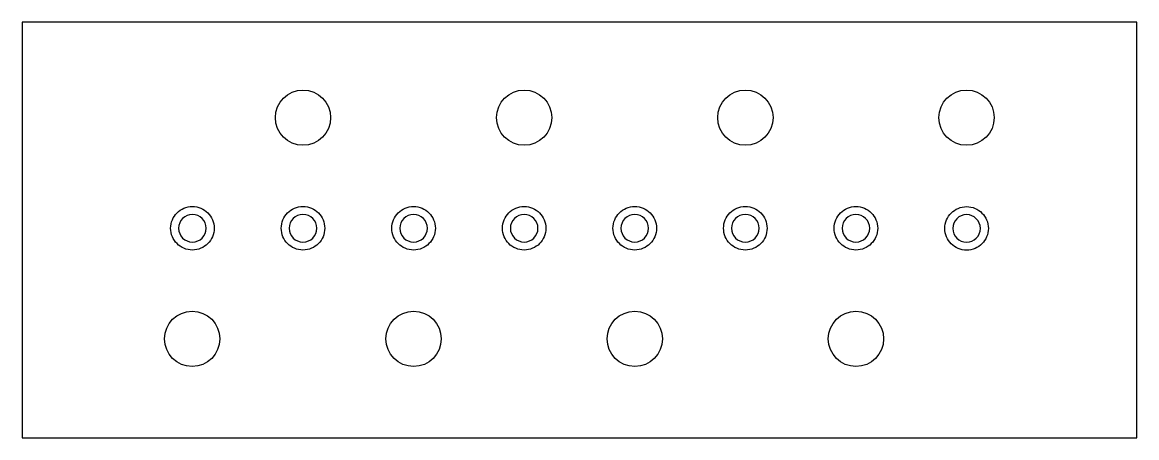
# Model space of a CAD drawing. Header units: millimetres. Extents: x -12.1 to 13.5, y -4.8 to 4.7.
import ezdxf

# ---------------------------------------------------------------- set-up
doc = ezdxf.new("R2010")
doc.units = ezdxf.units.MM
doc.linetypes.add('HIDDEN', pattern=[9.525, 6.35, -3.175])
doc.layers.get('0').update_dxf_attribs({"color": 253, "lineweight": 70, "true_color": 0x8faf8f})
doc.layers.add('Hidden', color=98, linetype='HIDDEN', lineweight=70, true_color=0x054805)

msp = doc.modelspace()

# ---------------------------------------------------------------- linework, layer by layer
at = {"color": 98, "lineweight": -3, "true_color": 0x054805}
for p, q in [((13.5, 4.73), (-12.098, 4.73)), ((-12.098, 4.73), (-12.098, -4.81)), ((13.5, -4.81), (13.5, 4.73)), ((-12.098, -4.81), (13.5, -4.81))]:
    msp.add_line(p, q, dxfattribs=at)
for centre in [(-5.65, 2.54), (-0.57, 2.54), (4.511, 2.54), (9.591, 2.54), (-8.196, -2.54), (-3.11, -2.54), (1.971, -2.54), (7.051, -2.54)]:
    msp.add_circle(centre, 0.635, dxfattribs=at)
at = {"color": 98, "lineweight": -3, "true_color": 0x054805, "extrusion": (3.54284e-16, -1.18799e-16, -1)}
for centre in [(8.19, 0), (5.65, 0), (3.11, 0), (0.57, 0), (-1.97, 0), (-4.51, 0), (-7.05, 0), (-9.592, -0.004)]:
    msp.add_circle(centre, 0.317, dxfattribs=at)
at = {"layer": 'Hidden', "lineweight": -3}
for centre in [(-8.19, 0), (-5.65, 0), (-3.11, 0), (-0.57, 0), (1.97, 0), (4.51, 0), (7.05, 0), (9.592, -0.004)]:
    msp.add_circle(centre, 0.5, dxfattribs=at)

doc.saveas('drawing.dxf')
